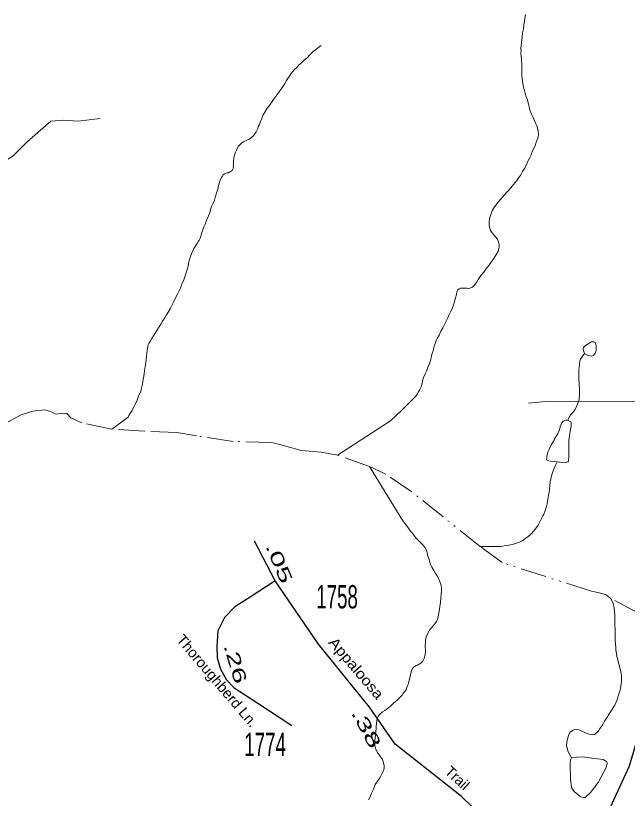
# Model space of a CAD drawing. Extents: x 626927 to 658553, y 251995 to 309938.
# Drawn here: x 647972 to 649151, y 259693 to 261200 of the extents above; entities that cross this region are included whole.
import ezdxf
from ezdxf.enums import TextEntityAlignment as Align

# ---------------------------------------------------------------- set-up
doc = ezdxf.new("R2010")
doc.units = 0
doc.header["$LTSCALE"] = 10
doc.linetypes.add('DASH_DOUBLE_DOT', pattern=[9.2, 5, -1.2, 0.3, -1.2, 0.3, -1.2])
for name, color, linetype, lineweight in [('11', 7, 'Continuous', 40), ('17', 7, 'Continuous', 25), ('32', 7, 'Continuous', 25), ('35', 7, 'Continuous', 13), ('59', 7, 'DASH_DOUBLE_DOT', 13), ('62', 7, 'Continuous', 13)]:
    doc.layers.add(name, color=color, linetype=linetype, lineweight=lineweight)
doc.layers.add('8', color=7, linetype='Continuous')

msp = doc.modelspace()

# ---------------------------------------------------------------- linework, layer by layer
at = {"layer": '32'}
for points in [[(649028.64, 259538.41), (649084.45, 259617.43), (649118.77, 259676.06), (649155.55, 259755.17), (649179.3, 259835.74), (649185.67, 259902.39), (649191.17, 260014.54), (649192.91, 260148.43), (649201.89, 260364.33), (649201.89, 260484.88), (649203.05, 260539.36), (649225.92, 260654.99), (649248.51, 260775.55), (649287.61, 260953.19), (649316.57, 261087.66), (649335.39, 261225.89), (649354.22, 261431.36), (649366.96, 261529.31), (649376.81, 261582.05)], [(648869.37, 259659.66), (648831.25, 259696.44), (648703.41, 259796.78), (648654.28, 259868.1), (648556.27, 259989.34), (648472.56, 260111.6), (648432.39, 260188.24)], [(648472.56, 260111.6), (648424.11, 260080.17), (648394.45, 260061.29), (648374.91, 260041.05), (648362.1, 260015.42), (648360.08, 259985.74), (648360.75, 259963.48), (648366.82, 259941.22), (648378.95, 259920.99), (648393.1, 259905.47), (648438.94, 259875.8), (648504.32, 259833.3)]]:
    msp.add_lwpolyline(points, dxfattribs=at)
at = {"layer": '35'}
for points in [[(647628.02, 260773.4), (647694.49, 260805.71), (647717.28, 260820.28), (647731.21, 260824.08), (647805.91, 260879.19), (647833.14, 260897.57), (647848.96, 260899.47), (647874.92, 260889.33), (647888.21, 260888.7), (647910.37, 260896.3), (647929.36, 260906.44), (647967.67, 260930.19), (647994.25, 260956.8), (648039.84, 260996.71), (648064.53, 260998.61), (648093.01, 260996.71), (648135.43, 261001.78)], [(649201.89, 260456.87), (649000.68, 260457.44), (648960.8, 260453.63)]]:
    msp.add_lwpolyline(points, dxfattribs=at)
at = {"layer": '59'}
msp.add_lwpolyline([(649171.13, 260050.01), (649119.25, 260077.61), (649108.86, 260085.23), (649096.63, 260088.19), (649081.82, 260091.53), (648909.93, 260146.82), (648867.83, 260177.46), (648735.69, 260283.14), (648685.65, 260316.86), (648654.27, 260331.79), (648592.65, 260353.62), (648561.26, 260359.37), (648522.61, 260362.81), (648485.86, 260372.77), (648465.96, 260378.13), (648391.71, 260380.05), (648320.52, 260390.77), (648283.02, 260397.28), (648220.63, 260399.96), (648157.86, 260403.79), (648099.69, 260416.04), (648078.64, 260425.62), (648070.6, 260434.04), (648062.94, 260434.81), (648049.16, 260432.89), (648039.98, 260437.87), (648028.11, 260440.94), (648005.15, 260438.26), (647982.57, 260430.98), (647863.54, 260367.03)], dxfattribs=at)
at = {"layer": '62'}
for points in [[(648954.69, 261202.11), (648953.69, 261193.61), (648951.88, 261181.88), (648950.75, 261174.62), (648949.44, 261166.66), (648948.31, 261159.17), (648947.81, 261153.67), (648947.31, 261147.69), (648946.75, 261142.7), (648946.12, 261136.73), (648946.25, 261132.52), (648946.19, 261126.95), (648946.81, 261121.92), (648946.94, 261117.2), (648947, 261112.25), (648947.62, 261107.45), (648947.69, 261100.14), (648947.75, 261092.72), (648947.75, 261084.92), (648948.5, 261079.38), (648949.19, 261073.95), (648950.44, 261065.34), (648951.75, 261059.83), (648953, 261055.06), (648954.19, 261050.31), (648956.06, 261043.97), (648958.62, 261038.02), (648959.88, 261031.89), (648961.75, 261024.19), (648962.94, 261019.92), (648964.88, 261013.56), (648967.44, 261008.73), (648969.88, 261004.03), (648971.69, 260999.19), (648974.19, 260993.11), (648976.69, 260988.03), (648978, 260983.27), (648979.25, 260977.75), (648980, 260971.22), (648979.31, 260966.25), (648976.88, 260959.56), (648975.06, 260954.14), (648973.38, 260949.58), (648970.38, 260943.73), (648967.38, 260936.77), (648965.69, 260932.06)], [(648561.12, 261142.36), (648550.69, 261135.14), (648546.5, 261131.47), (648541.75, 261127.11), (648538.62, 261124.11), (648534.44, 261119.69), (648530.19, 261116.12), (648527.06, 261112.88), (648521.12, 261107.47), (648518.12, 261105.08), (648514.56, 261100.67), (648509.62, 261096.22), (648506, 261092.08), (648502.38, 261087.67), (648500.62, 261084.61), (648497, 261079.22), (648493.94, 261074.36), (648491, 261068.88), (648484.88, 261059.53), (648480.12, 261053.33), (648474.75, 261045.98), (648469.25, 261038.77), (648462.69, 261028.89), (648457.19, 261021.55), (648452.44, 261014.11), (648449.5, 261008.75), (648446.44, 261002.03), (648444.06, 260996.33), (648441.62, 260989.66), (648439.88, 260986.7), (648438.75, 260982.92), (648437.44, 260980.02), (648435.69, 260976.2), (648433.38, 260972.59), (648431.44, 260969.55), (648429.69, 260967.59), (648426.69, 260965.2), (648424.31, 260963.22), (648422.44, 260962.02), (648417.56, 260960.16), (648413.94, 260958.47), (648411.62, 260956.97), (648408.5, 260955.34), (648406.06, 260953.36), (648403.62, 260950.89), (648401.88, 260948.42), (648399.38, 260944.23), (648397.69, 260941.03), (648395.81, 260936.86), (648394.69, 260933.08), (648394, 260930.58), (648392.94, 260927.16), (648392.94, 260924.19), (648392.31, 260920.44), (648392.38, 260915.36), (648392.44, 260911.89), (648391.75, 260909.39), (648391.88, 260907.64), (648391.25, 260905.64), (648390.06, 260903.22), (648389.5, 260901.95), (648385.88, 260899.53), (648383.94, 260898.33), (648382.19, 260897.61), (648379.75, 260897.11), (648377.94, 260896.41), (648374.88, 260895.25), (648372.38, 260893.28), (648370.69, 260890.83), (648368.81, 260888.38), (648367.12, 260884.19), (648365.81, 260881.17), (648364.69, 260876.77), (648363.5, 260872), (648361.81, 260865.81), (648359.94, 260859.8), (648357.56, 260852.38), (648355.25, 260844.92), (648352.81, 260838.98), (648349.94, 260832.25), (648348.06, 260826.59), (648346.25, 260820.56), (648343.81, 260814.38), (648340.88, 260807.64), (648337.44, 260798.53), (648334.94, 260793.08), (648332.06, 260785.61), (648330.25, 260780.2), (648329, 260775.19), (648327.75, 260771.67), (648326, 260767.97), (648324.94, 260765.53), (648321.88, 260761.06), (648319.5, 260757.59), (648315.88, 260751.45), (648314.06, 260747.03), (648311, 260741.06), (648308.69, 260734.86), (648307.5, 260729.97), (648305.69, 260723.19)], [(648965.69, 260932.06), (648963.25, 260926.62), (648959, 260918.48), (648956.69, 260913.03), (648953, 260905.55), (648949.44, 260899.66), (648945.94, 260893.5), (648942.12, 260888.52), (648937.94, 260882.84), (648931.94, 260874.97), (648926.56, 260868.36), (648920.5, 260861.48), (648913.94, 260854.58), (648902.44, 260840.61), (648897.62, 260835.03), (648895.19, 260832.06), (648891.25, 260825.61), (648888.69, 260818.7), (648886.94, 260812.91), (648885.56, 260808.66), (648885.19, 260803.27), (648885.12, 260799.69), (648885.12, 260795.23), (648886.44, 260790.47), (648887.62, 260786.2), (648890.81, 260781.89), (648893.75, 260777.86), (648896.38, 260774.73), (648898.81, 260772.14), (648900.75, 260769.12), (648903.19, 260764.31), (648903.75, 260762.12), (648904.25, 260758.33), (648904.44, 260754.59), (648903.81, 260751.09), (648902.12, 260746.17), (648897.88, 260738.64), (648891.75, 260730.05), (648888.31, 260724.64), (648884, 260718.98), (648878.5, 260711.89), (648874.31, 260706.22), (648868.94, 260699.5), (648863.56, 260692.14), (648860.56, 260686.42), (648858.06, 260683.09), (648856.31, 260681.12), (648853.31, 260677.88), (648851.44, 260676.67), (648847.94, 260675.22), (648844.75, 260674.83), (648841.81, 260674.91), (648837.25, 260674.98), (648833.19, 260675.23), (648829.62, 260674.91), (648827.19, 260674.16), (648824.69, 260671.69), (648822.88, 260668), (648821.81, 260662.97), (648819.94, 260656.33), (648818.12, 260649.55), (648816.38, 260642.89), (648813.38, 260635.69), (648810.38, 260629.45), (648807.44, 260623.34), (648805.12, 260617.89), (648802.75, 260612.94), (648798.56, 260605.03), (648795.44, 260598.83), (648791.88, 260592.19), (648788.31, 260584.69), (648785.31, 260579.33), (648782.25, 260572.62), (648779.19, 260563.44), (648777, 260554.75), (648774.56, 260548.06), (648773.44, 260543.78), (648772.25, 260538.77), (648771.06, 260534.12), (648769.94, 260530.33), (648768.06, 260525.42), (648766.31, 260521.11), (648763.88, 260515.67), (648761.5, 260510.22), (648757.88, 260501.61), (648756.19, 260495.44), (648755.06, 260489.92), (648753.88, 260485.16), (648750.88, 260478.92), (648749, 260475.27), (648746.06, 260471.12), (648743.62, 260467.41), (648715.5, 260439.02), (648694.84, 260419.49), (648592.65, 260353.62)], [(648305.69, 260723.19), (648304.56, 260717.67), (648302.75, 260711.02), (648301, 260704.98), (648296.25, 260691.34), (648292.69, 260682.98), (648288.44, 260672.5), (648284.31, 260663.84), (648281.94, 260659.12), (648277.19, 260649.72), (648273.38, 260641.88), (648270.56, 260636.38), (648266.31, 260628.97), (648263.31, 260624.11), (648259.75, 260618.09), (648255.44, 260611.94), (648251.88, 260605.81), (648238.06, 260583.55), (648234.56, 260578.14), (648231.44, 260572.67), (648229, 260568.95), (648227.25, 260564.77), (648226.75, 260561.52), (648225.5, 260557.36), (648225.56, 260554.39), (648225.06, 260550.62), (648224.44, 260544.55), (648223.81, 260537.09), (648223.25, 260531.12), (648222.12, 260524.36), (648220.88, 260516.39), (648219.81, 260510.5), (648219.31, 260505.48), (648218.06, 260500), (648217.56, 260495), (648215.88, 260487.83), (648214.56, 260482.84), (648213.38, 260476.83), (648211.62, 260472.41), (648209.31, 260467.69), (648208, 260463.17), (648206.25, 260459.73), (648203.81, 260453.55), (648201.44, 260449.33), (648199.69, 260445.64), (648196.75, 260439.91), (648193.69, 260435.3), (648190.62, 260430.31), (648188.94, 260427.11), (648186.44, 260424.64), (648157.86, 260403.79)], [(649068.57, 260549.69), (649061, 260538.33), (649059.88, 260534.67), (649059.31, 260531.17), (649058.81, 260526.67), (649058.19, 260523.17), (649057.56, 260517.7), (649057.56, 260509.17), (649057.62, 260501.12), (649058.5, 260490.61), (649059.12, 260480.36), (649059.19, 260474.42), (649059.12, 260468.62), (649058.56, 260463.88), (649058.12, 260460.36), (649057, 260456.7), (649055.69, 260453.44), (649053.25, 260447.48), (649050.38, 260441.75), (649048, 260438.39), (649045.38, 260435.2), (649041.81, 260431.05), (649040.12, 260428.45), (649038.88, 260426.55), (649037.75, 260423.62), (649036.38, 260420.86)], [(649036.38, 260420.86), (649034.75, 260421.11), (649032.75, 260420.91), (649030.12, 260420.45), (649027.31, 260419.27), (649025.62, 260416.8), (649023.81, 260413.11), (649022, 260408.2), (649020.81, 260405.16), (649019.69, 260401.38), (649017.81, 260396.47), (649016.31, 260393.48), (649014.19, 260390.33), (649012.44, 260387.39), (649011.12, 260384.86), (649009.25, 260381.44), (649007.19, 260377.67), (649005.31, 260374.23), (649002.75, 260369.56), (649000.44, 260364.58), (648998.62, 260360.41), (648997.44, 260356.62), (648996.75, 260353.89), (648996.19, 260351.38), (648995.75, 260348.72), (648995.62, 260345.66), (648996, 260343.88), (648997.31, 260343.17), (649002.88, 260342.33), (649009.94, 260341.38), (649015.69, 260340.77)], [(649015.69, 260340.77), (649021.38, 260339.91), (649026.81, 260339.33), (649031.06, 260339.17), (649034.69, 260339.86), (649036.62, 260340.56), (649037.62, 260341.77), (649038.06, 260343.06), (649038.44, 260349.81), (649038.25, 260357.5), (649038.19, 260363.83), (649038.19, 260368.52), (649038.12, 260375.33), (649038.62, 260381.56), (649039.19, 260386.3), (649039.75, 260391.28), (649040.94, 260399.27), (649042.06, 260406.02), (649042.62, 260409.41), (649043.25, 260413.14), (649042.88, 260415.67), (649042.06, 260417.53), (649040.81, 260418.7), (649036.38, 260420.86)], [(649015.69, 260340.77), (649012.19, 260333.12), (649009.88, 260327.67), (649008.06, 260323.23), (649006.25, 260317.7), (649005.12, 260314.03), (649002.69, 260302.53), (649001.56, 260295.03), (649001.12, 260289.05), (649000.38, 260282.36), (648999.38, 260276.33), (648998.81, 260271.34), (648997.62, 260265.2), (648996.5, 260259.7), (648995.31, 260254.92), (648994.06, 260250.66), (648991.94, 260245.05), (648990, 260240.27), (648988.06, 260236.59), (648986.44, 260232.89), (648983.94, 260227.95), (648980.88, 260221.25), (648977.94, 260216.75), (648973.69, 260210.83), (648970.62, 260207.22), (648966.5, 260202.77), (648962.81, 260199.12), (648959.81, 260196.73), (648953.75, 260192.33), (648948.25, 260188.7), (648943.44, 260186.22), (648939.81, 260184.8), (648933.56, 260182.78), (648926.5, 260181.11), (648922.81, 260180.45), (648918.5, 260179.73), (648913.62, 260179.11), (648907.94, 260177.75), (648867.83, 260177.46)], [(648682.25, 259756.44), (648681.44, 259760.14), (648680.75, 259763.7), (648679.06, 259767.44), (648675.25, 259772.83), (648673.44, 259775.83), (648670.44, 259779.61), (648667.88, 259784.45), (648666.19, 259787.44), (648664.88, 259791.22), (648664.75, 259796.06), (648664.69, 259799.53), (648664.69, 259803.98), (648665.31, 259809.45), (648665.81, 259814.94), (648666.44, 259821.53), (648666.94, 259826.39), (648666.88, 259831.47), (648667.56, 259836.2), (648668.62, 259843.45), (648669.88, 259847.84), (648671.69, 259851.66), (648673.38, 259854.11), (648679.38, 259859.02), (648683.75, 259861.83), (648689.06, 259865.72), (648694, 259869.91), (648700.62, 259876.09), (648706.75, 259881.09), (648710.88, 259884.8), (648713.81, 259888.44), (648716.94, 259891.44), (648718.75, 259893.88), (648721.81, 259897.61), (648724.75, 259901.98), (648726.5, 259906.3), (648728.38, 259910.47), (648730.12, 259917.12), (648731.88, 259925.16), (648733.12, 259931.39), (648735.38, 259938.59), (648737.19, 259943.03), (648739.12, 259945.45), (648740.88, 259946.67), (648743.88, 259948.31), (648748.12, 259949.78), (648753, 259952.75), (648757.25, 259957.05), (648759.62, 259962.02), (648760.75, 259966.3), (648761.94, 259973.53), (648761.94, 259978.97), (648761.81, 259983.94), (648762.44, 259996.7), (648763.44, 260002.98), (648765.25, 260007.66), (648767.06, 260012.09), (648770.06, 260016.33), (648772.56, 260019.53), (648776.69, 260024.97), (648780.44, 260028.61), (648783.38, 260033.11), (648784.5, 260036.03), (648785.75, 260039.8), (648786.88, 260043.22), (648788.12, 260049.95), (648789.31, 260056.2), (648789.75, 260062.94), (648790.94, 260070.17), (648791.5, 260078.14), (648792.56, 260086.14), (648793.25, 260091.59), (648793.06, 260097.69), (648791.81, 260104.92), (648789.31, 260111.73), (648786.81, 260117.67), (648784.31, 260122.02), (648781.38, 260126.05), (648778.31, 260131.2), (648774.56, 260138.2), (648772.06, 260143.28), (648770.69, 260147.58), (648768.31, 260154.86), (648766.31, 260160.97), (648765.12, 260166.23), (648763.94, 260170), (648762.25, 260174.45), (648758.88, 260178.55), (648756.5, 260181.39), (648751.62, 260186.2), (648747.31, 260190.58), (648744.19, 260193.64), (648741.06, 260197.69), (648738.12, 260201.48), (648733.69, 260206.86), (648729.94, 260211.62), (648726.31, 260217.73), (648722.62, 260222.02), (648718.81, 260227.41), (648654.27, 260331.79)], [(649043.29, 259770.89), (649037.36, 259782.01), (649034, 259794.44), (649034.62, 259800.41), (649035.19, 259804.66), (649035.75, 259807.05), (649036.38, 259809.55), (649037.5, 259813.83), (649039.5, 259817.98), (649041.69, 259820.98), (649043.62, 259822.42), (649046.62, 259824.08), (649048.38, 259824.8), (649052.69, 259825.5), (649057.62, 259824.88), (649059.94, 259823.91), (649062.38, 259822.55), (649069.31, 259819.64), (649075.25, 259817.27), (649079.56, 259815.98), (649083.94, 259815.08), (649087.75, 259815.98), (649090.5, 259817.92), (649093.5, 259820.94), (649095.38, 259822.88), (649098.25, 259827.02), (649100.81, 259830.7), (649102.5, 259833.3), (649105.31, 259837.45), (649107.31, 259841.09), (649109.81, 259845.05), (649112.81, 259849.8), (649113.94, 259852.22), (649116.31, 259855.44), (649118.75, 259859.16), (649121.12, 259863.38), (649125.38, 259869.53), (649127.19, 259872.47), (649128.94, 259876.66), (649130.81, 259881.19), (649133.12, 259887.89), (649134.94, 259893.31), (649136.19, 259897.58), (649137.31, 259901.25), (649137.94, 259904.98), (649138.56, 259907.98), (649139.25, 259913.92), (649139.81, 259917.92), (649140.06, 259921.72), (649140.25, 259924.42), (649140, 259929.16), (649139.5, 259932.44), (649138.81, 259936.75), (649137.5, 259941.53), (649136.19, 259947.53), (649133.81, 259956.56), (649132.38, 259961.84), (649131.19, 259965.86), (649130.12, 259971.83), (649129.31, 259977.89), (649128.88, 259984.39), (649128.56, 259990.25), (649127.94, 259997.39), (649127.81, 260004.7), (649127.88, 260011.02), (649127.75, 260018.94), (649127, 260025.48), (649127.06, 260032.14), (649126.94, 260038.23), (649126.88, 260044.92), (649126.25, 260053.42), (649124.94, 260062.78), (649123.62, 260068.28), (649119.25, 260077.61)], [(648652.38, 259689.72), (648655.38, 259695.95), (648658.25, 259702.67), (648661.94, 259710.53), (648665.44, 259719.28), (648670.25, 259726.34), (648674.38, 259732.52), (648676.81, 259736.97), (648679.25, 259741.67), (648681.06, 259745.48), (648682.44, 259750.59), (648682.25, 259756.44)]]:
    msp.add_lwpolyline(points, dxfattribs=at)
for points in [[(649068.57, 260549.69), (649066.35, 260557.11), (649066.9, 260560.81), (649070.24, 260565.08), (649082.28, 260571.93), (649086.54, 260572.12), (649089.13, 260570.64), (649091.17, 260565.08), (649090.8, 260555.44), (649089.32, 260549.88), (649085.8, 260545.8), (649082.28, 260544.5), (649074.5, 260546.36)], [(649043.29, 259770.89), (649041.43, 259767.18), (649040.69, 259759.03), (649041.81, 259729.37), (649043.29, 259713.8), (649048.84, 259705.65), (649060.33, 259696.38), (649065.89, 259694.16), (649069.96, 259694.53), (649079.96, 259703.8), (649094.78, 259723.07), (649110.34, 259751.98), (649112.56, 259760.51), (649110.71, 259763.85), (649104.78, 259767.55), (649082.93, 259770.15), (649064.77, 259772.37), (649052.92, 259772)]]:
    msp.add_lwpolyline(points, close=True, dxfattribs=at)

# ---------------------------------------------------------------- texts
at = {"layer": '11'}
for s, width, p in [('Thoroughberd Ln.', 1.05, (648353.17, 259912.66)), ('Appaloosa', 1.15, (648621.17, 259936.86))]:
    msp.add_text(s, height=20, rotation=310.421, dxfattribs=dict(at, width=width)).set_placement(p, align=Align.CENTER)
msp.add_text('Trail', height=20, rotation=317.19, dxfattribs=at).set_placement((648816.92, 259724.57), align=Align.CENTER)
at = {"layer": '17'}
for s, rotation, width, p in [('.05', 292.418, 1.75, (648468.74, 260141.31)), ('.26', 286.638, 1.7, (648383.96, 259948.96)), ('.38', 297.946, 1.75, (648637.1, 259821.97))]:
    msp.add_text(s, height=25, rotation=rotation, dxfattribs=dict(at, width=width)).set_placement(p, align=Align.CENTER)
at = {"layer": '8', "width": 0.6}
for s, p in [('1758', (648591.68, 260058.4)), ('1774', (648452.91, 259774.04))]:
    msp.add_text(s, height=45, dxfattribs=at).set_placement(p, align=Align.CENTER)

doc.saveas('drawing.dxf')
